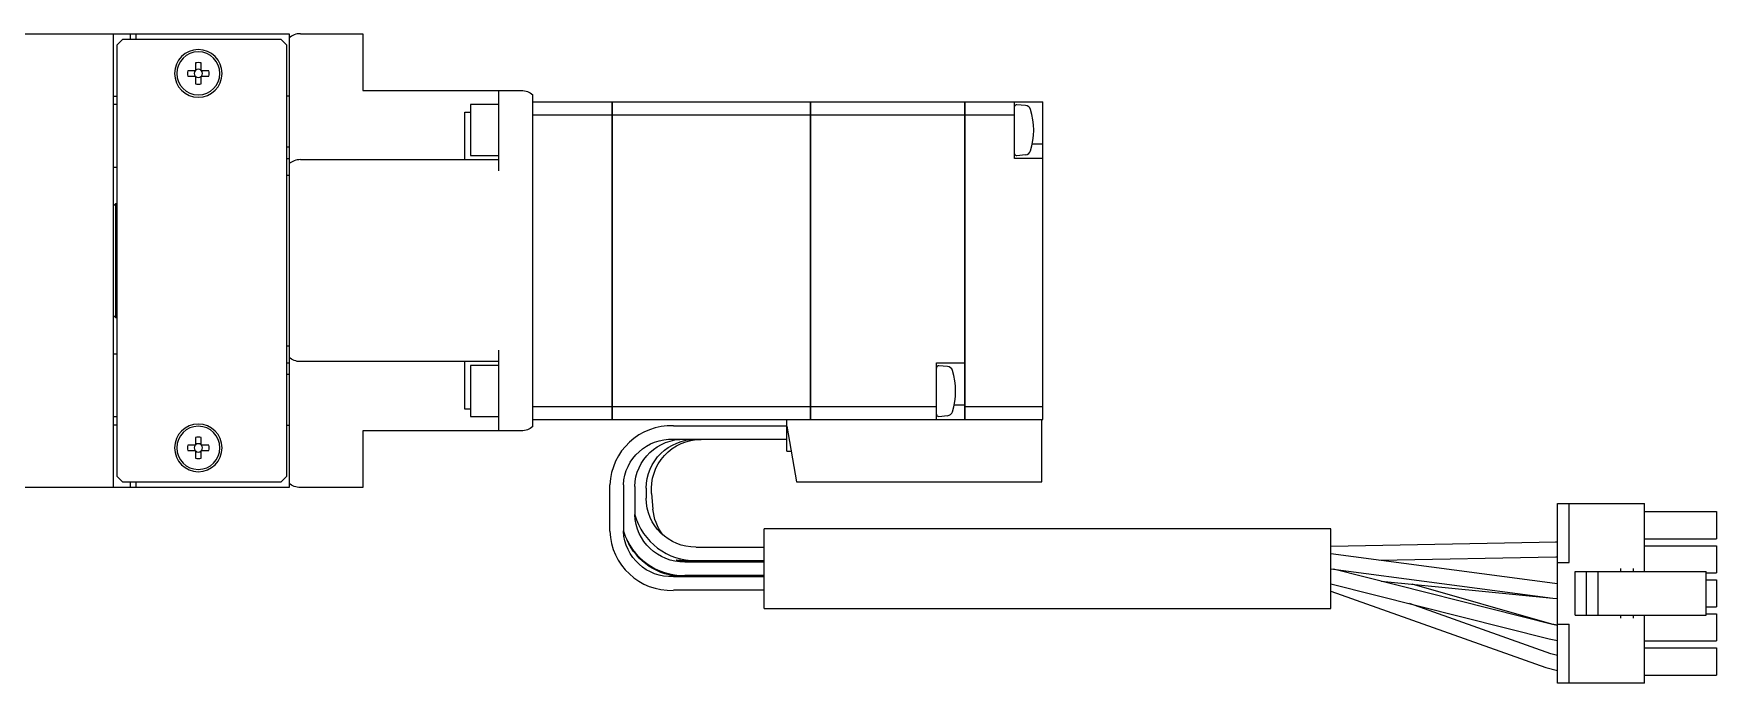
# Model space of a CAD drawing. Extents: x 0 to 753, y -8 to 439.
# Drawn here: x 604.7 to 753.2, y 267.8 to 325 of the extents above; entities that cross this region are included whole.
import ezdxf

# ---------------------------------------------------------------- set-up
doc = ezdxf.new("R2010")
doc.units = 0
doc.header["$LTSCALE"] = 0.5
doc.layers.add('MSM_CONTINUOUS', color=7, linetype='CONTINUOUS')

msp = doc.modelspace()

# ---------------------------------------------------------------- linework, layer by layer
at = {"layer": 'MSM_CONTINUOUS'}
for p, q in [((589.77, 325.01), (627.27, 325.01)), ((611.77, 325.01), (611.77, 285.01)), ((612.57, 324.51), (612.07, 324.01)), ((612.07, 324.01), (612.07, 286.01)), ((626.57, 324.51), (612.57, 324.51)), ((613.27, 325.01), (613.27, 324.51)), ((613.77, 325.01), (613.77, 324.51)), ((627.07, 324.01), (626.57, 324.51)), ((627.07, 286.01), (627.07, 324.01)), ((627.27, 325.01), (627.27, 285.01)), ((628.27, 325.01), (633.77, 325.01)), ((633.77, 325.01), (633.77, 320.01)), ((619.03, 322.43), (619.03, 321.75)), ((619.51, 321.75), (619.51, 322.43)), ((619.03, 321.75), (618.35, 321.75)), ((618.35, 321.27), (619.03, 321.27)), ((619.03, 321.27), (619.03, 320.59)), ((620.19, 321.75), (619.51, 321.75)), ((619.51, 320.59), (619.51, 321.27)), ((619.51, 321.27), (620.19, 321.27)), ((611.77, 319.51), (612.07, 319.51)), ((627.27, 319.51), (627.07, 319.51)), ((633.77, 320.01), (647.77, 320.01)), ((645.77, 312.91), (645.77, 320.01)), ((648.77, 290.39), (648.77, 319.63)), ((612.07, 318.76), (611.77, 318.76)), ((642.77, 318.09), (643.27, 318.09)), ((642.77, 313.91), (642.77, 318.09)), ((643.27, 318.76), (643.27, 314.26)), ((645.77, 318.76), (643.27, 318.76)), ((648.77, 319.01), (655.76, 319.01)), ((648.77, 317.86), (655.76, 317.86)), ((655.76, 291.01), (655.76, 319.01)), ((655.77, 319), (655.76, 319)), ((655.77, 317.85), (655.76, 317.85)), ((655.77, 319.01), (673.26, 319.01)), ((655.77, 319.01), (655.77, 291.01)), ((655.77, 317.86), (673.26, 317.86)), ((673.26, 291.01), (673.26, 319.01)), ((673.27, 319), (673.26, 319)), ((673.27, 317.85), (673.26, 317.85)), ((673.27, 319.01), (686.87, 319.01)), ((673.27, 319.01), (673.27, 291.01)), ((673.27, 317.86), (686.87, 317.86)), ((686.87, 291.01), (686.87, 319.01)), ((686.87, 319), (686.88, 319)), ((686.87, 317.85), (686.88, 317.85)), ((686.88, 319.01), (693.77, 319.01)), ((686.88, 319.01), (686.88, 291.01)), ((686.88, 317.86), (691.27, 317.86)), ((691.27, 314.01), (691.27, 319.01)), ((692.24, 318.67), (691.48, 318.74)), ((693.77, 291.01), (693.77, 319.01)), ((627.27, 315.01), (627.07, 315.01)), ((693.77, 315.26), (692.83, 315.26)), ((611.77, 313.26), (612.07, 313.26)), ((627.07, 314.01), (627.27, 314.01)), ((628.27, 313.91), (645.77, 313.91)), ((643.27, 314.26), (645.77, 314.26)), ((693.77, 314.01), (691.27, 314.01)), ((691.48, 314.28), (692.24, 314.35)), ((627.27, 312.51), (627.07, 312.51)), ((611.97, 310.01), (611.77, 309.81)), ((611.97, 310.01), (611.97, 300.01)), ((612.07, 310.01), (611.97, 310.01)), ((611.77, 300.21), (611.97, 300.01)), ((611.97, 300.01), (612.07, 300.01)), ((627.07, 297.51), (627.27, 297.51)), ((645.77, 290.01), (645.77, 297.11)), ((612.07, 296.76), (611.77, 296.76)), ((627.07, 296.01), (627.27, 296.01)), ((645.77, 296.11), (628.27, 296.11)), ((642.77, 291.93), (642.77, 296.11)), ((643.27, 295.76), (643.27, 291.26)), ((645.77, 295.76), (643.27, 295.76)), ((684.37, 296.01), (686.87, 296.01)), ((684.37, 291.01), (684.37, 296.01)), ((685.35, 295.67), (684.59, 295.74)), ((627.07, 295.01), (627.27, 295.01)), ((611.77, 291.26), (612.07, 291.26)), ((643.27, 291.93), (642.77, 291.93)), ((643.27, 291.26), (645.77, 291.26)), ((648.77, 292.16), (655.76, 292.16)), ((648.77, 291.01), (655.76, 291.01)), ((655.77, 292.16), (655.76, 292.16)), ((655.77, 291.02), (655.76, 291.02)), ((655.77, 292.16), (673.26, 292.16)), ((655.77, 291.01), (693.77, 291.01)), ((671.17, 288.21), (671.17, 291.01)), ((673.27, 292.16), (673.26, 292.16)), ((673.27, 291.02), (673.26, 291.02)), ((673.27, 292.16), (684.37, 292.16)), ((684.59, 291.28), (685.35, 291.35)), ((686.87, 292.26), (685.94, 292.26)), ((686.87, 292.16), (686.88, 292.16)), ((686.87, 291.02), (686.88, 291.02)), ((686.88, 292.16), (693.77, 292.16)), ((693.67, 285.51), (693.67, 291.01)), ((612.07, 290.51), (611.77, 290.51)), ((619.03, 289.43), (619.03, 288.75)), ((619.51, 288.75), (619.51, 289.43)), ((627.07, 290.51), (627.27, 290.51)), ((647.77, 290.01), (633.77, 290.01)), ((633.77, 290.01), (633.77, 285.01)), ((661.17, 290.46), (671.17, 290.46)), ((671.17, 290.41), (672.03, 285.51)), ((619.03, 288.75), (618.35, 288.75)), ((618.35, 288.27), (619.03, 288.27)), ((619.03, 288.27), (619.03, 287.59)), ((620.19, 288.75), (619.51, 288.75)), ((619.51, 287.59), (619.51, 288.27)), ((619.51, 288.27), (620.19, 288.27)), ((671.17, 289.26), (661.17, 289.26)), ((663.65, 289.26), (663.41, 289.25)), ((671.17, 288.21), (671.56, 288.21)), ((627.27, 285.01), (589.77, 285.01)), ((612.07, 286.01), (612.57, 285.51)), ((612.57, 285.51), (626.57, 285.51)), ((613.27, 285.51), (613.27, 285.01)), ((613.77, 285.51), (613.77, 285.01)), ((626.57, 285.51), (627.07, 286.01)), ((633.77, 285.01), (628.27, 285.01)), ((655.57, 281.16), (655.57, 285.26)), ((656.77, 285.26), (656.77, 281.16)), ((657.77, 285.1), (657.77, 282.62)), ((672.03, 285.51), (693.67, 285.51)), ((658.77, 284.95), (658.77, 284.07)), ((659.24, 284.49), (659.37, 283.11)), ((739.17, 283.61), (746.82, 283.61)), ((739.17, 267.76), (739.17, 283.61)), ((740.19, 278.42), (740.19, 283.61)), ((746.82, 277.62), (746.82, 283.61)), ((746.82, 282.89), (753.17, 282.89)), ((753.17, 282.89), (753.17, 280.49)), ((656.78, 281.16), (656.77, 281.2)), ((669.17, 274.36), (669.17, 281.36)), ((719.17, 281.36), (669.17, 281.36)), ((719.17, 274.36), (719.17, 281.36)), ((663.17, 279.76), (669.17, 279.76)), ((739.06, 280.21), (719.17, 279.81)), ((738.93, 276.55), (719.17, 279.17)), ((739.17, 280.21), (738.99, 280.21)), ((739.17, 280.21), (739.06, 280.21)), ((746.82, 280.49), (753.17, 280.49)), ((746.82, 279.89), (753.17, 279.89)), ((753.17, 279.89), (753.17, 277.49)), ((661.46, 278.61), (661.43, 278.62)), ((661.43, 278.62), (661.46, 278.61)), ((662.17, 278.56), (661.46, 278.61)), ((661.46, 278.61), (662.67, 278.46)), ((669.17, 278.56), (662.17, 278.56)), ((662.17, 278.46), (669.17, 278.46)), ((719.17, 277.85), (738.76, 275.26)), ((738.72, 272.94), (719.39, 277.83)), ((723.47, 278.6), (739.02, 278.91)), ((739.02, 278.91), (739.17, 278.91)), ((739.17, 278.42), (740.19, 278.42)), ((740.72, 273.76), (740.72, 277.62)), ((740.72, 277.62), (752.28, 277.62)), ((741.72, 273.76), (741.72, 277.62)), ((742.74, 273.76), (742.74, 277.62)), ((744.72, 277.87), (744.72, 277.62)), ((745.87, 277.62), (745.87, 277.87)), ((752.28, 273.76), (752.28, 277.62)), ((661.17, 277.16), (669.17, 277.16)), ((669.17, 277.26), (662.17, 277.26)), ((719.17, 276.54), (738.41, 271.68)), ((723.59, 276.76), (738.76, 275.25)), ((738.67, 272.98), (726.35, 276.49)), ((739.17, 276.52), (738.93, 276.55)), ((752.28, 277.49), (753.17, 277.49)), ((752.28, 276.89), (753.17, 276.89)), ((753.17, 276.89), (753.17, 274.49)), ((669.17, 275.96), (661.17, 275.96)), ((719.17, 275.87), (738.14, 269.14)), ((738.57, 270.36), (726.1, 274.79)), ((738.76, 275.26), (739.17, 275.22)), ((738.76, 275.25), (739.17, 275.22)), ((669.17, 274.36), (719.17, 274.36)), ((740.72, 273.76), (752.28, 273.76)), ((744.72, 273.76), (744.72, 273.51)), ((745.87, 273.51), (745.87, 273.76)), ((746.82, 267.76), (746.82, 273.76)), ((752.28, 274.49), (753.17, 274.49)), ((752.28, 273.89), (753.17, 273.89)), ((753.17, 273.89), (753.17, 271.49)), ((738.41, 271.68), (739.17, 271.54)), ((739.17, 272.87), (738.67, 272.98)), ((739.17, 272.85), (738.72, 272.94)), ((739.17, 272.96), (740.19, 272.96)), ((740.19, 267.76), (740.19, 272.96)), ((739.17, 270.2), (738.56, 270.36)), ((746.82, 271.49), (753.17, 271.49)), ((746.82, 270.89), (753.17, 270.89)), ((753.17, 270.89), (753.17, 268.49)), ((738.13, 269.14), (739.17, 268.88)), ((738.14, 269.14), (739.17, 268.88)), ((746.82, 267.76), (739.17, 267.76)), ((746.82, 268.49), (753.17, 268.49))]:
    msp.add_line(p, q, dxfattribs=at)
at = {"layer": 'MSM_CONTINUOUS', "extrusion": (0, 0, -1)}
for centre, radius in [((-619.27, 321.51), 2.1), ((-619.27, 321.51), 1.9), ((-619.27, 288.51), 2.1), ((-619.27, 288.51), 1.9)]:
    msp.add_circle(centre, radius, dxfattribs=at)
at = {"layer": 'MSM_CONTINUOUS'}
for centre, radius, start, end in [((628.27, 323.51), 1.5, 90, 131.8103), ((619.27, 321.51), 0.95, 75.3667, 104.6333), ((619.27, 321.51), 0.95, 165.3667, 194.6333), ((619.27, 321.51), 0.365, 138.8496, 221.1504), ((619.27, 321.51), 0.365, 48.8496, 131.1504), ((619.27, 321.51), 0.365, 228.8496, 311.1504), ((619.27, 321.51), 0.365, 318.8496, 41.1504), ((619.27, 321.51), 0.95, 345.3667, 14.6333), ((619.27, 321.51), 0.95, 255.3667, 284.6333), ((691.46, 318.54), 0.2, 85, 161.8051), ((692.2, 318.18), 0.5, 17.6292, 85), ((686.96, 316.51), 6, 342.3708, 17.6291), ((692.2, 314.84), 0.5, 275, 342.3708), ((628.27, 312.41), 1.5, 90, 131.8103), ((691.46, 314.48), 0.2, 198.1949, 275), ((684.57, 295.54), 0.2, 85, 180), ((685.31, 295.18), 0.5, 17.6292, 85), ((680.07, 293.51), 6, 342.3708, 17.6291), ((684.57, 291.48), 0.2, 180, 275), ((685.31, 291.84), 0.5, 275, 342.3708), ((619.27, 288.51), 0.95, 75.3667, 104.6333), ((660.98, 285.05), 5.41, 87.9657, 177.8137), ((619.27, 288.51), 0.95, 165.3667, 194.6333), ((619.27, 288.51), 0.365, 138.8496, 221.1504), ((619.27, 288.51), 0.365, 48.8496, 131.1504), ((619.27, 288.51), 0.365, 228.8496, 311.1504), ((619.27, 288.51), 0.365, 318.8496, 41.1504), ((619.27, 288.51), 0.95, 345.3667, 14.6333), ((619.27, 288.51), 0.95, 255.3667, 284.6333), ((663.14, 284.15), 5.59, 195.9654, 270.2921), ((660.97, 281.36), 5.41, 182.1273, 272.0933), ((662.09, 282.83), 5.57, 197.3809, 270.7723)]:
    msp.add_arc(centre, radius, start, end, dxfattribs=at)
at = {"layer": 'MSM_CONTINUOUS', "extrusion": (0, 0, -1)}
for centre, radius, start, end in [((-647.77, 318.51), 1.5, 90, 131.8103), ((-628.27, 297.61), 1.5, 270, 311.8103), ((-647.77, 291.51), 1.5, 228.1897, 270), ((-660.98, 285.05), 4.22, 2.8542, 92.5704), ((-662.05, 284.98), 4.29, 1.642, 91.5567), ((-663.12, 284.9), 4.36, 0.5892, 90.5857), ((-663.62, 284.87), 4.39, 355.0821, 90.1308), ((-628.27, 286.51), 1.5, 270, 311.8103), ((-663.12, 284.12), 4.36, 269.4314, 359.3937), ((-662.06, 282.75), 4.29, 268.4892, 358.3121), ((-663.72, 283.49), 4.37, 322.9581, 354.9542), ((-660.98, 281.38), 4.22, 267.5064, 357.069), ((-662.06, 282.61), 5.45, 271.1091, 336.0046)]:
    msp.add_arc(centre, radius, start, end, dxfattribs=at)

doc.saveas('drawing.dxf')
